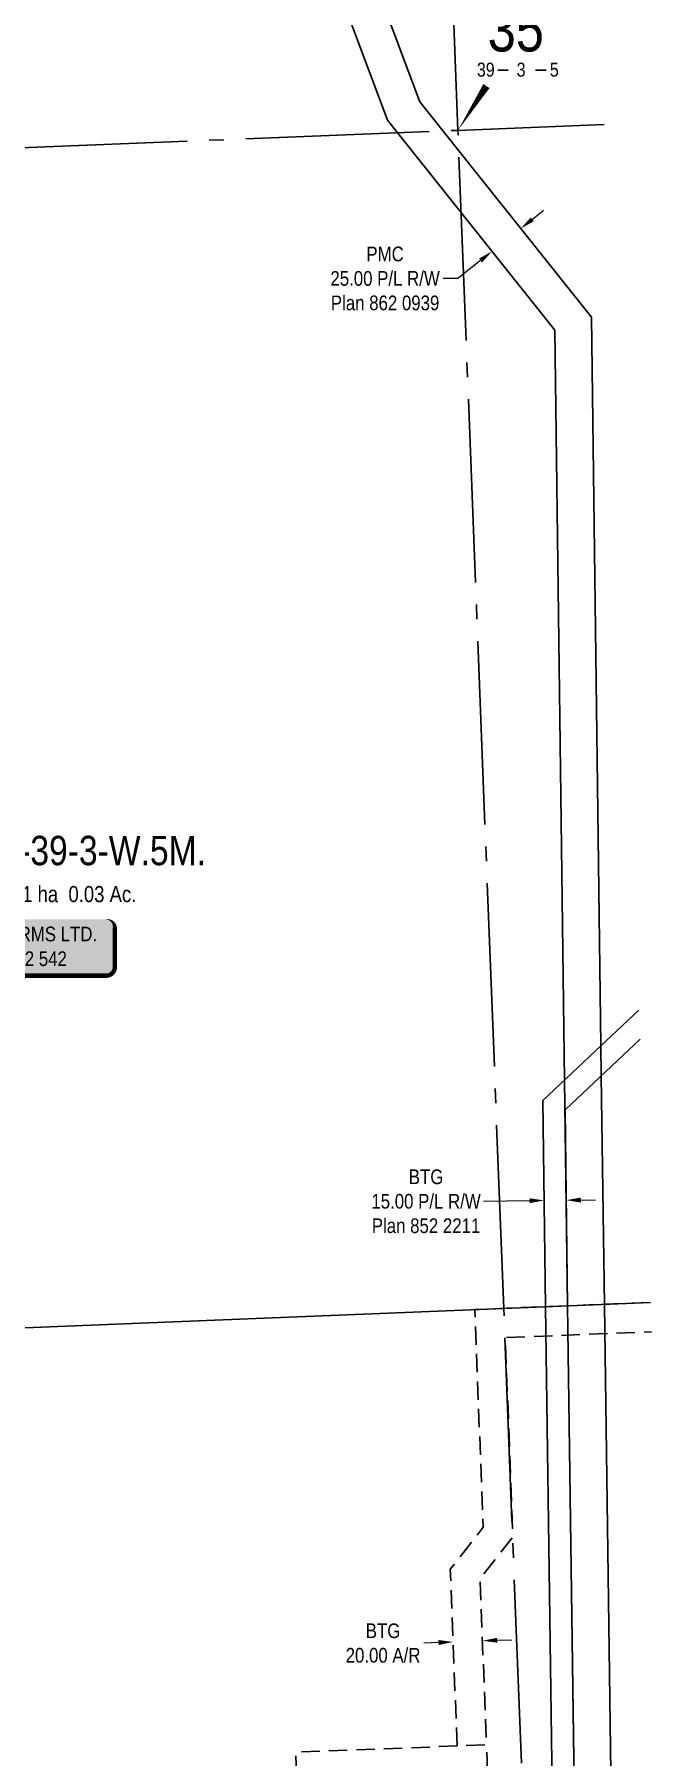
# Model space of a CAD drawing. Extents: x 675519 to 688669, y 5804595 to 5836613.
# Drawn here: x 681660 to 682081, y 5807726 to 5808899 of the extents above; entities that cross this region are included whole.
import ezdxf
from ezdxf.enums import TextEntityAlignment as Align

# ---------------------------------------------------------------- set-up
doc = ezdxf.new("R2010")
doc.units = 0
doc.header["$LTSCALE"] = 5
doc.header["$PDMODE"] = 3
doc.header["$PDSIZE"] = 10
doc.linetypes.add('foc-ACCESSROAD', pattern=[3.75, 2.5, -1.25])
doc.linetypes.add('foc-QUARTERLINE', pattern=[33, 25, -3, 2, -3])
doc.layers.get('Defpoints').update_dxf_attribs({"color": 9})
for name, color, linetype in [('10', 1, 'Continuous'), ('9', 3, 'Continuous'), ('AS-OWNER', 7, 'Continuous'), ('C-SYMBOL', 7, 'Continuous'), ('F-AR', 190, 'foc-ACCESSROAD'), ('F-RW', 190, 'Continuous'), ('F-WS', 190, 'foc-ACCESSROAD'), ('L-AREAREQUIRED', 7, 'Continuous'), ('L-QSEC', 8, 'foc-QUARTERLINE'), ('L-SEC', 7, 'Continuous'), ('L-SECLBL', 7, 'Continuous')]:
    doc.layers.add(name, color=color, linetype=linetype)
doc.layers.add('F-AR-T', color=190, linetype='Continuous', lineweight=9)
doc.layers.add('F-RW-T', color=190, linetype='Continuous', lineweight=9)
doc.styles.add('100L', font='ARIALN.TTF', dxfattribs={"height": 11})
doc.styles.add('175L', font='ARIALN.TTF', dxfattribs={"height": 20})
doc.styles.add('80', font='ARIALN.TTF', dxfattribs={"height": 10})
doc.styles.add('80CG', font='ARIALN.TTF', dxfattribs={"height": 10})
doc.styles.add('80L', font='ARIALN.TTF', dxfattribs={"height": 10})
doc.styles.add('SIMPLEX', font='ARIALN.TTF')
doc.dimstyles.new('Compass 5 000', dxfattribs={"dimscale": 5, "dimtxt": 9, "dimasz": 2, "dimexe": 0.2, "dimexo": 0.0625, "dimgap": 0.5, "dimtad": 0, "dimtih": 1, "dimtoh": 1, "dimzin": 0, "dimdsep": 46, "dimtxsty": '80CG', "dimcen": 0.1, "dimse1": 1, "dimse2": 1, "dimclrd": 256, "dimclrt": 256, "dimaunit": 1, "dimadec": 4, "dimazin": 0, "dimtfac": 0.06, "dimtofl": 0, "dimtmove": 0, "dimatfit": 1, "dimfxl": 0.2, "dimtolj": 1, "dimtzin": 0, "dimlwd": -1, "dimarcsym": 0})

# ---------------------------------------------------------------- blocks, each defined once
blk = doc.blocks.new('L-SECLBL')
at = {"layer": '9', "color": 7}
for p, q in [((-5.1, -27.8), (-12.3, -27.8)), ((20.7, -27.8), (13.5, -27.8))]:
    blk.add_line(p, q, dxfattribs=at)
at = {"layer": '10', "color": 2, "style": 'SIMPLEX'}
blk.add_attdef('SEC', text='', height=30, dxfattribs=at).set_placement((0, 0), align=Align.MIDDLE)
at = {"layer": '10', "color": 5, "style": '80L'}
blk.add_attdef('TWP', text='', height=9.5, dxfattribs=at).set_placement((-14.4, -27.4), align=Align.MIDDLE_RIGHT)
blk.add_attdef('RGE', text='', height=9.5, dxfattribs=at).set_placement((3.6, -27.4), align=Align.MIDDLE_CENTER)
blk.add_attdef('MER', text='', height=9.5, dxfattribs=at).set_placement((23.2, -27.4), align=Align.MIDDLE_LEFT)
blk = doc.blocks.new('*D680')
at = {"layer": 'Defpoints', "color": 0, "transparency": 16777216}
for p in [(681995, 5808762.9), (681972.1, 5808751.5), (681975.4, 5808747.4)]:
    blk.add_point(p, dxfattribs=at)
at = {"layer": 'F-RW-T', "transparency": 16777216}
for p, q in [((681999.5, 5808773.3), (682007.3, 5808779.5)), ((681964.3, 5808745.2), (681948.9, 5808733)), ((681948.9, 5808733), (681938.9, 5808733))]:
    blk.add_line(p, q, dxfattribs=at)
for points in [[(681998.5, 5808774.6), (682000.5, 5808772), (681991.7, 5808767.1)], [(681963.3, 5808746.6), (681965.3, 5808743.9), (681972.1, 5808751.5)]]:
    blk.add_solid(points, dxfattribs=at)
at = {"layer": 'F-RW-T', "transparency": 16777216, "insert": (681899.3, 5808733), "char_height": 10, "attachment_point": 5, "style": '80CG'}
blk.add_mtext('\\A1;PMC\\P25.00 P/L R/W\\PPlan 862 0939', dxfattribs=at)
blk = doc.blocks.new('*D681')
at = {"layer": 'Defpoints', "color": 0, "transparency": 16777216}
for p in [(682007.7, 5808104.8), (682007.8, 5808096.6), (682022.8, 5808096.8)]:
    blk.add_point(p, dxfattribs=at)
at = {"layer": 'F-RW-T', "transparency": 16777216}
for p, q in [((681997.7, 5808104.6), (681966.3, 5808104.2)), ((682032.7, 5808105.1), (682042.7, 5808105.2))]:
    blk.add_line(p, q, dxfattribs=at)
for points in [[(681997.7, 5808106.3), (681997.7, 5808103), (682007.7, 5808104.8)], [(682032.6, 5808106.8), (682032.7, 5808103.4), (682022.7, 5808105)]]:
    blk.add_solid(points, dxfattribs=at)
at = {"layer": 'F-RW-T', "transparency": 16777216, "insert": (681927.2, 5808104.2), "char_height": 10, "attachment_point": 5, "style": '80CG'}
blk.add_mtext('\\A1;BTG\\P15.00 P/L R/W\\PPlan 852 2211', dxfattribs=at)
blk = doc.blocks.new('*D685')
at = {"layer": 'Defpoints', "color": 0, "transparency": 16777216}
for p in [(681945.6, 5807804), (681945.9, 5807797.5), (681965.8, 5807798.3)]:
    blk.add_point(p, dxfattribs=at)
at = {"layer": 'F-AR-T', "transparency": 16777216}
for p, q in [((681935.6, 5807803.6), (681925.6, 5807803.2)), ((681975.6, 5807805.2), (681985.6, 5807805.5))]:
    blk.add_line(p, q, dxfattribs=at)
for points in [[(681935.6, 5807805.3), (681935.7, 5807801.9), (681945.6, 5807804)], [(681975.5, 5807806.8), (681975.7, 5807803.5), (681965.6, 5807804.8)]]:
    blk.add_solid(points, dxfattribs=at)
at = {"layer": 'F-AR-T', "transparency": 16777216, "insert": (681897.9, 5807803.2), "char_height": 10, "attachment_point": 5, "style": '80CG'}
blk.add_mtext('\\A1;BTG\\P20.00 A/R', dxfattribs=at)
blk = doc.blocks.new('*U1104')
h = blk.add_hatch(color=59)
edge = h.paths.add_edge_path()
edge.add_line((-79, -20), (79, -20))
edge.add_arc((79, -14), 6, 270, 360)
edge.add_line((85, -14), (85, 12.5))
edge.add_arc((79, 12.5), 6, 0, 90)
edge.add_line((79, 18.5), (-79, 18.5))
edge.add_arc((-79, 12.5), 6, 90, 180)
edge.add_line((-85, 12.5), (-85, -14))
edge.add_arc((-79, -14), 6, 180, 270)
at = {"color": 1, "flags": 128}
blk.add_lwpolyline([(-79, -20, 3, 3, 0), (79, -20, 3, 3, 0.414214), (85, -14, 3, 3, 0), (85, 12.5, 3, 0, 0.414214), (79, 18.5, 0, 0, 0), (-79, 18.5, 0, 0, 0.414214), (-85, 12.5, 0, 0, 0), (-85, -14, 0, 3, 0.414214)], format="xyseb", close=True, dxfattribs=at)
blk.add_lwpolyline([(-58.5, -0.7, 0, 7.5, 0), (0, 0, 0, 0, 0)], format="xyseb", dxfattribs=at)
at = {"color": 1, "style": '80'}
blk.add_attdef('ENTER_TEXT_001', (-36, -5), '', height=10, dxfattribs=at)

msp = doc.modelspace()

# ---------------------------------------------------------------- linework, layer by layer
at = {"layer": 'F-AR', "flags": 128}
msp.add_lwpolyline([(682080.017, 5808035.343), (681960.366, 5808030.495), (681966.126, 5807882.197), (681943.69, 5807853.477), (681948.364, 5807733.133), (681968.346, 5807733.909), (681963.956, 5807846.936), (681986.392, 5807875.656), (681981.122, 5808011.323), (682080.788, 5808015.36)], dxfattribs=at)
at = {"layer": 'F-RW', "flags": 128}
for points in [[(682055.405, 5807547.431), (682048.684, 5808033.443), (682046.557, 5808189.788), (682046.292, 5808210.139), (682039.797, 5808706.668), (681949.444, 5808820.059), (681922.85, 5808853.444), (681922.85, 5808853.444), (681705.344, 5809433.66), (681698.03, 5809617.72), (681673.046, 5809616.713), (681680.659, 5809428.709), (681900.826, 5808840.966), (682014.913, 5808697.783), (682021.599, 5808186.88), (682023.613, 5808033.075), (682030.427, 5807544.41)], [(682072.202, 5808234.565), (682046.292, 5808210.139), (682006.783, 5808172.925), (682008.626, 5808032.438), (682015.457, 5807542.599), (682018.56, 5807320.042), (682041.505, 5806821.471), (682058.31, 5806451.214), (682055.812, 5806451.1), (682057.081, 5806423.266), (682077.064, 5806424.061), (682075.809, 5806451.981), (682073.311, 5806451.865), (682037.732, 5807227.855), (682033.55, 5807320.493), (682030.637, 5807529.409), (682023.613, 5808033.075), (682021.865, 5808166.529), (682072.981, 5808214.712)]]:
    msp.add_lwpolyline(points, dxfattribs=at)
at = {"layer": 'F-WS', "flags": 128}
msp.add_lwpolyline([(681972.615, 5807624.01), (681842.733, 5807618.965), (681838.465, 5807728.865), (681968.346, 5807733.909)], close=True, dxfattribs=at)
at = {"layer": 'L-QSEC', "flags": 128}
for points in [[(681948.9, 5808833.974), (681917.736, 5809636.641)], [(681144.933, 5808801.733), (681948.9, 5808833.974)], [(681948.9, 5808833.974), (682048.531, 5808837.981)], [(681980.115, 5808031.295), (681948.9, 5808833.974)], [(682011.245, 5807226.787), (681980.115, 5808031.295)]]:
    msp.add_lwpolyline(points, dxfattribs=at)
at = {"layer": 'L-SEC', "flags": 128}
for points in [[(681175.622, 5807998.787), (681980.115, 5808031.295)], [(681980.115, 5808031.295), (682080.017, 5808035.343)]]:
    msp.add_lwpolyline(points, dxfattribs=at)
at = {"layer": 'L-SECLBL', "flags": 128}
msp.add_lwpolyline([(681948.9, 5808833.974, 0, 4.999, 0), (681968.326, 5808864.135, 0, 0, 0)], format="xyseb", dxfattribs=at)

# ---------------------------------------------------------------- block references
at = {"layer": 'AS-OWNER', "color": 5}
ref = msp.add_blockref('*U1104', (681630.276, 5808277.97), dxfattribs=dict(at, xscale=0.999843, yscale=0.999843, zscale=0.999843))
ref.add_attrib('ENTER_TEXT_001', 'FOUR FORTY FARMS LTD.', (681557.43, 5808281.388), dxfattribs={"layer": '0', "color": 1, "height": 9.99843, "style": '80'})
ref.add_attrib('ENTER_TEXT_002', 'C. of T. 242 242 542', (681578.085, 5808264.547), dxfattribs={"layer": '0', "color": 1, "height": 9.99843, "style": '80'})
at = {"layer": 'L-SECLBL', "xscale": 0.999843, "yscale": 0.999843, "zscale": 0.999843}
msp.add_blockref('L-SECLBL', (681988.333, 5808902.721), dxfattribs=at).add_auto_attribs({'SEC': '35', 'TWP': '39', 'RGE': '3', 'MER': '5'})

# ---------------------------------------------------------------- texts
at = {"layer": 'C-SYMBOL', "color": 3, "style": '175L'}
msp.add_text('S.W.1/4 Sec. 35-39-3-W.5M.', height=19.99686, dxfattribs=at).set_placement((681630.89, 5808327.263), align=Align.BOTTOM_CENTER)
at = {"layer": 'L-AREAREQUIRED', "color": 5, "style": '100L'}
msp.add_text('Area Required = 0.011 ha  0.03 Ac.', height=10.99827, dxfattribs=at).set_placement((681630.89, 5808304.767), align=Align.BOTTOM_CENTER)

# ---------------------------------------------------------------- dimensions: what is measured, and where the dimension line sits
at = {"layer": 'F-AR-T'}
dim = msp.add_aligned_dim(p1=(681965.845, 5807798.3), p2=(681945.863, 5807797.524), distance=-6.476, text='BTG\\P20.00 A/R', dimstyle='Compass 5 000', dxfattribs=at)
dim.commit()
dim.dimension.update_dxf_attribs({"geometry": '*D685', "text_midpoint": (681897.892, 5807803.219)})
at = {"layer": 'F-RW-T'}
for base, p1, p2, angle, text, picture, middle in [((681972.124, 5808751.479), (681994.96, 5808762.938), (681975.409, 5808747.358), 218.549973, 'PMC\\P25.00 P/L R/W\\PPlan 862 0939', '*D680', (681899.34, 5808732.956)), ((682007.677, 5808104.773), (682022.779, 5808096.755), (682007.785, 5808096.559), 180.7516, 'BTG\\P15.00 P/L R/W\\PPlan 852 2211', '*D681', (681927.22, 5808104.23))]:
    dim = msp.add_linear_dim(base=base, p1=p1, p2=p2, angle=angle, text=text, dimstyle='Compass 5 000', dxfattribs=at)
    dim.commit()
    dim.dimension.update_dxf_attribs({"geometry": picture, "text_midpoint": middle, "dimtype": 161})

doc.saveas('drawing.dxf')
